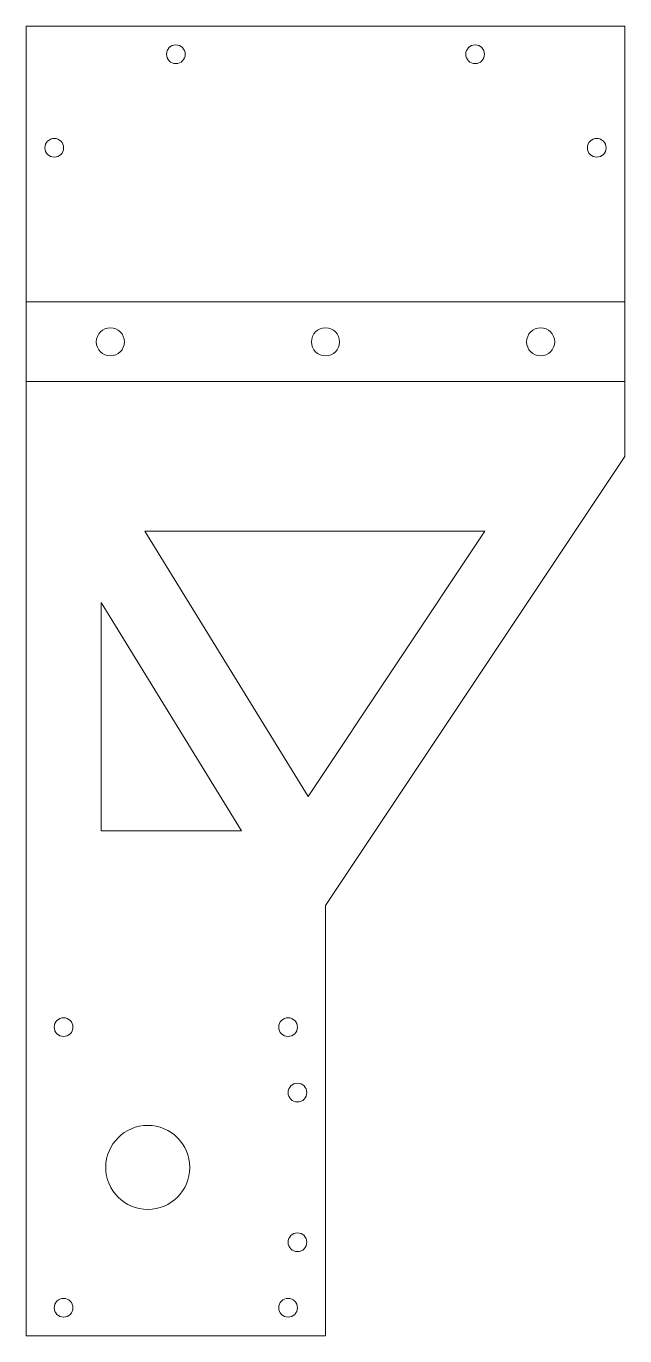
# Model space of a CAD drawing. Header units: inches. Extents: x 0 to 8, y -17.5 to 0.
import ezdxf

# ---------------------------------------------------------------- set-up
doc = ezdxf.new("R2010")
doc.units = ezdxf.units.IN
doc.layers.add('edge', color=7, linetype='CONTINUOUS', lineweight=0)

msp = doc.modelspace()

# ---------------------------------------------------------------- linework, layer by layer
at = {"layer": 'edge'}
for p, q in [((0, 0), (8, 0)), ((0, -3.685), (0, 0)), ((8, 0), (8, -3.685)), ((8, -3.685), (0, -3.685)), ((0, -3.685), (8, -3.685)), ((0, -4.75), (0, -3.685)), ((8, -3.685), (8, -4.75)), ((8, -4.75), (0, -4.75)), ((0, -4.75), (0, -17.5)), ((8, -5.75), (8, -4.75)), ((4, -11.75), (8, -5.75)), ((1.587, -6.75), (3.77, -10.292)), ((6.131, -6.75), (1.587, -6.75)), ((3.77, -10.292), (6.131, -6.75)), ((1, -7.703), (1, -10.75)), ((2.878, -10.75), (1, -7.703)), ((1, -10.75), (2.878, -10.75)), ((4, -17.5), (4, -11.75)), ((0.5, -17.25), (0.5, -17.25)), ((0, -17.5), (4, -17.5))]:
    msp.add_line(p, q, dxfattribs=at)
for centre, radius in [((2, -0.375), 0.125), ((6, -0.375), 0.125), ((0.375, -1.625), 0.125), ((7.625, -1.625), 0.125), ((1.125, -4.218), 0.188), ((4, -4.218), 0.188), ((6.875, -4.218), 0.188), ((0.5, -13.375), 0.125), ((3.5, -13.375), 0.125), ((3.625, -14.25), 0.125), ((1.625, -15.25), 0.562), ((3.625, -16.25), 0.125), ((0.5, -17.125), 0.125), ((3.5, -17.125), 0.125)]:
    msp.add_circle(centre, radius, dxfattribs=at)

doc.saveas('drawing.dxf')
